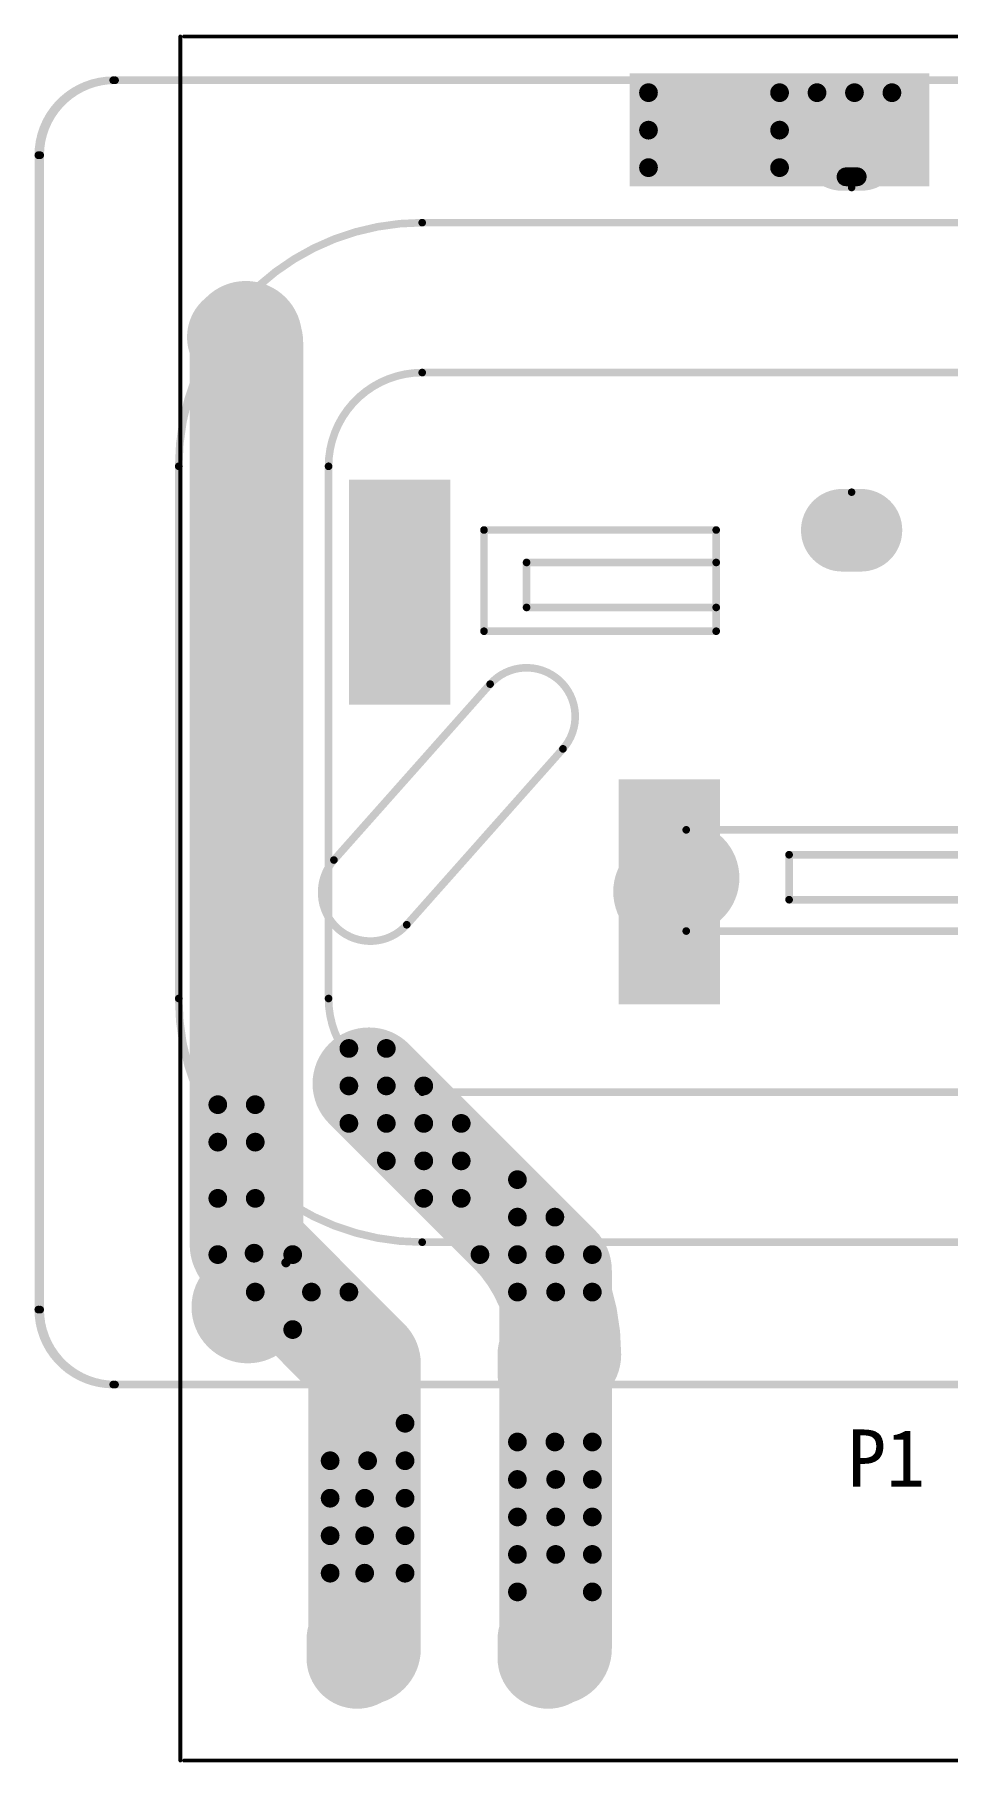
# Model space of a CAD drawing. Header units: inches. Extents: x 32166 to 66782, y 2386 to 7162.
# Drawn here: x 33206.8 to 33401.8, y 3631.3 to 4000.1 of the extents above; entities that cross this region are included whole.
import ezdxf

# ---------------------------------------------------------------- set-up
doc = ezdxf.new("R2010")
doc.units = ezdxf.units.IN
doc.header["$LTSCALE"] = 0.64311
doc.header["$MEASUREMENT"] = 0
doc.layers.get('0').update_dxf_attribs({"linetype": 'CONTINUOUS'})
for name, color, linetype in [('BOTTOMLAYER', 5, 'CONTINUOUS'), ('BOTTOMOVERLAY', 54, 'CONTINUOUS'), ('BOTTOMSOLDER', 6, 'CONTINUOUS'), ('KEEPOUTLAYER', 6, 'CONTINUOUS'), ('MIDLAYER1', 16, 'CONTINUOUS'), ('MIDLAYER2', 76, 'CONTINUOUS'), ('MULTILAYER', 9, 'CONTINUOUS'), ('TOPLAYER', 1, 'CONTINUOUS'), ('TOPOVERLAY', 2, 'CONTINUOUS'), ('TOPSOLDER', 216, 'CONTINUOUS')]:
    doc.layers.add(name, color=color, linetype=linetype)
doc.styles.get("Standard").update_dxf_attribs({"font": 'txt', "width": 0.8})

# ---------------------------------------------------------------- blocks, each defined once
blk = doc.blocks.new('C19_4')
at = {"layer": 'BOTTOMLAYER'}
for points in [[(-6.449, 10.605), (-1.049, 10.605), (-6.449, 13.105), (-1.049, 13.105)], [(1.343, -5.795), (7.143, -5.795), (1.343, -3.295), (7.143, -3.295)], [(-6.649, -12.995), (-0.849, -12.995), (-6.649, -10.495), (-0.849, -10.495)]]:
    blk.add_solid(points, dxfattribs=at)
at = {"layer": 'BOTTOMSOLDER'}
for points in [[(-6.551, 10.504), (-0.948, 10.504), (-6.551, 13.207), (-0.948, 13.207)], [(1.242, -5.896), (7.245, -5.896), (1.242, -3.193), (7.245, -3.193)], [(-6.751, -13.096), (-0.748, -13.096), (-6.751, -10.393), (-0.748, -10.393)]]:
    blk.add_solid(points, dxfattribs=at)
at = {"layer": 'KEEPOUTLAYER', "const_width": 0.203}
for points in [[(-1.295, -9.331, -1), (0.432, -7.387)], [(5.125, -11.558, -1), (3.398, -13.502)]]:
    blk.add_lwpolyline(points, format="xyb", dxfattribs=at)
for points in [[(5.125, -11.558), (0.432, -7.387)], [(3.398, -13.502), (-1.295, -9.331)]]:
    blk.add_lwpolyline(points, dxfattribs=at)
at = {"layer": 'KEEPOUTLAYER', "const_width": 0.102}
for points in [[(0.381, -7.387, 1), (0.483, -7.387, 1)], [(0.381, -7.387, 1), (0.483, -7.387, 1)], [(-1.346, -9.331, 1), (-1.244, -9.331, 1)], [(-1.346, -9.331, 1), (-1.244, -9.331, 1)], [(5.074, -11.558, 1), (5.176, -11.558, 1)], [(5.074, -11.558, 1), (5.176, -11.558, 1)], [(3.348, -13.502, 1), (3.449, -13.502, 1)], [(3.348, -13.502, 1), (3.449, -13.502, 1)]]:
    blk.add_lwpolyline(points, format="xyb", close=True, dxfattribs=at)
at = {"layer": 'MULTILAYER'}
for points in [[(-6.449, 10.605), (-1.049, 10.605), (-6.449, 13.105), (-1.049, 13.105)], [(1.343, -5.795), (7.143, -5.795), (1.343, -3.295), (7.143, -3.295)], [(-6.649, -12.995), (-0.849, -12.995), (-6.649, -10.495), (-0.849, -10.495)]]:
    blk.add_solid(points, dxfattribs=at)
at = {"layer": 'TOPLAYER'}
for points in [[(-6.449, 10.605), (-1.049, 10.605), (-6.449, 13.105), (-1.049, 13.105)], [(1.343, -5.795), (7.143, -5.795), (1.343, -3.295), (7.143, -3.295)], [(-6.649, -12.995), (-0.849, -12.995), (-6.649, -10.495), (-0.849, -10.495)]]:
    blk.add_solid(points, dxfattribs=at)
at = {"layer": 'TOPOVERLAY', "const_width": 0.203}
for points in [[(-17.407, 19.405, -0.414214), (-15.407, 21.405)], [(-17.407, 19.355, -0.414214), (-15.407, 21.355)], [(15.393, 21.405, -0.414214), (17.393, 19.405)], [(15.393, 21.355, -0.414214), (17.393, 19.355)], [(-13.607, 11.155, -0.414214), (-7.107, 17.655)], [(7.093, 17.655, -0.414214), (13.593, 11.155)], [(-9.607, 11.155, -0.414214), (-7.107, 13.655)], [(7.093, 13.655, -0.414214), (9.593, 11.155)], [(-1.295, -9.331, -1), (0.432, -7.387)], [(-7.107, -17.645, -0.414214), (-13.607, -11.145)], [(-7.107, -13.645, -0.414214), (-9.607, -11.145)], [(13.593, -11.145, -0.414214), (7.093, -17.645)], [(9.593, -11.145, -0.414214), (7.093, -13.645)], [(5.125, -11.558, -1), (3.398, -13.502)], [(-15.407, -21.345, -0.414214), (-17.407, -19.345)], [(-15.407, -21.395, -0.414214), (-17.407, -19.395)], [(17.393, -19.345, -0.414214), (15.393, -21.345)], [(17.393, -19.395, -0.414214), (15.393, -21.395)]]:
    blk.add_lwpolyline(points, format="xyb", dxfattribs=at)
for points in [[(15.393, 21.405), (-15.407, 21.405)], [(15.393, 21.355), (-15.407, 21.355)], [(-17.407, -19.395), (-17.407, 19.405)], [(17.393, -19.395), (17.393, 19.405)], [(7.093, 17.655), (-7.107, 17.655)], [(7.093, 13.655), (-7.107, 13.655)], [(-13.607, -11.145), (-13.607, 11.155)], [(-9.607, -11.145), (-9.607, 11.155)], [(9.593, -11.145), (9.593, 11.155)], [(13.593, -11.145), (13.593, 11.155)], [(-5.407, 3.305), (-5.407, 9.505)], [(-2.707, 9.505), (-5.407, 9.505)], [(-4.541, 5.647), (-4.541, 9.505)], [(-3.341, 5.647), (-3.341, 9.505)], [(-2.707, 3.305), (-2.707, 9.505)], [(-3.341, 5.647), (-4.541, 5.647)], [(-2.707, 3.305), (-5.407, 3.305)], [(2.593, -4.095), (2.593, 3.305)], [(5.293, 3.305), (2.593, 3.305)], [(3.257, -1.348), (3.257, 3.305)], [(4.457, -1.348), (4.457, 3.305)], [(5.293, -4.095), (5.293, 3.305)], [(4.457, -1.348), (3.257, -1.348)], [(-5.407, -9.495), (-5.407, -3.295)], [(-2.707, -3.295), (-5.407, -3.295)], [(-4.541, -8.358), (-4.541, -3.295)], [(-3.341, -8.358), (-3.341, -3.295)], [(-2.707, -9.495), (-2.707, -3.295)], [(5.293, -4.095), (2.593, -4.095)], [(5.125, -11.558), (0.432, -7.387)], [(-3.341, -8.358), (-4.541, -8.358)], [(-2.707, -9.495), (-5.407, -9.495)], [(3.398, -13.502), (-1.295, -9.331)], [(7.093, -13.645), (-7.107, -13.645)], [(7.093, -17.645), (-7.107, -17.645)], [(15.393, -21.345), (-15.407, -21.345)], [(15.393, -21.395), (-15.407, -21.395)]]:
    blk.add_lwpolyline(points, dxfattribs=at)
at = {"layer": 'TOPOVERLAY', "const_width": 0.102}
for points in [[(-15.458, 21.405, 1), (-15.356, 21.405, 1)], [(-15.458, 21.405, 1), (-15.356, 21.405, 1)], [(-15.458, 21.355, 1), (-15.356, 21.355, 1)], [(-15.458, 21.355, 1), (-15.356, 21.355, 1)], [(15.342, 21.405, 1), (15.444, 21.405, 1)], [(15.342, 21.405, 1), (15.444, 21.405, 1)], [(15.342, 21.355, 1), (15.444, 21.355, 1)], [(15.342, 21.355, 1), (15.444, 21.355, 1)], [(-17.458, 19.405, 1), (-17.356, 19.405, 1)], [(-17.458, 19.405, 1), (-17.356, 19.405, 1)], [(-17.458, 19.355, 1), (-17.356, 19.355, 1)], [(17.342, 19.405, 1), (17.444, 19.405, 1)], [(17.342, 19.405, 1), (17.444, 19.405, 1)], [(17.342, 19.355, 1), (17.444, 19.355, 1)], [(-7.158, 17.655, 1), (-7.056, 17.655, 1)], [(-7.158, 17.655, 1), (-7.056, 17.655, 1)], [(7.042, 17.655, 1), (7.144, 17.655, 1)], [(7.042, 17.655, 1), (7.144, 17.655, 1)], [(-7.158, 13.655, 1), (-7.056, 13.655, 1)], [(-7.158, 13.655, 1), (-7.056, 13.655, 1)], [(7.042, 13.655, 1), (7.144, 13.655, 1)], [(7.042, 13.655, 1), (7.144, 13.655, 1)], [(-13.658, 11.155, 1), (-13.556, 11.155, 1)], [(-13.658, 11.155, 1), (-13.556, 11.155, 1)], [(-9.658, 11.155, 1), (-9.556, 11.155, 1)], [(-9.658, 11.155, 1), (-9.556, 11.155, 1)], [(9.542, 11.155, 1), (9.644, 11.155, 1)], [(9.542, 11.155, 1), (9.644, 11.155, 1)], [(13.542, 11.155, 1), (13.644, 11.155, 1)], [(13.542, 11.155, 1), (13.644, 11.155, 1)], [(-5.458, 9.505, 1), (-5.356, 9.505, 1)], [(-5.458, 9.505, 1), (-5.356, 9.505, 1)], [(-4.592, 9.505, 1), (-4.49, 9.505, 1)], [(-3.392, 9.505, 1), (-3.29, 9.505, 1)], [(-2.758, 9.505, 1), (-2.656, 9.505, 1)], [(-2.758, 9.505, 1), (-2.656, 9.505, 1)], [(-4.592, 5.647, 1), (-4.49, 5.647, 1)], [(-4.592, 5.647, 1), (-4.49, 5.647, 1)], [(-3.392, 5.647, 1), (-3.29, 5.647, 1)], [(-3.392, 5.647, 1), (-3.29, 5.647, 1)], [(-5.458, 3.305, 1), (-5.356, 3.305, 1)], [(-5.458, 3.305, 1), (-5.356, 3.305, 1)], [(-2.758, 3.305, 1), (-2.656, 3.305, 1)], [(-2.758, 3.305, 1), (-2.656, 3.305, 1)], [(2.542, 3.305, 1), (2.644, 3.305, 1)], [(2.542, 3.305, 1), (2.644, 3.305, 1)], [(3.206, 3.305, 1), (3.308, 3.305, 1)], [(4.406, 3.305, 1), (4.508, 3.305, 1)], [(5.242, 3.305, 1), (5.344, 3.305, 1)], [(5.242, 3.305, 1), (5.344, 3.305, 1)], [(3.206, -1.348, 1), (3.308, -1.348, 1)], [(3.206, -1.348, 1), (3.308, -1.348, 1)], [(4.406, -1.348, 1), (4.508, -1.348, 1)], [(4.406, -1.348, 1), (4.508, -1.348, 1)], [(-5.458, -3.295, 1), (-5.356, -3.295, 1)], [(-5.458, -3.295, 1), (-5.356, -3.295, 1)], [(-4.592, -3.295, 1), (-4.49, -3.295, 1)], [(-3.392, -3.295, 1), (-3.29, -3.295, 1)], [(-2.758, -3.295, 1), (-2.656, -3.295, 1)], [(-2.758, -3.295, 1), (-2.656, -3.295, 1)], [(2.542, -4.095, 1), (2.644, -4.095, 1)], [(2.542, -4.095, 1), (2.644, -4.095, 1)], [(5.242, -4.095, 1), (5.344, -4.095, 1)], [(5.242, -4.095, 1), (5.344, -4.095, 1)], [(0.381, -7.387, 1), (0.483, -7.387, 1)], [(0.381, -7.387, 1), (0.483, -7.387, 1)], [(-4.592, -8.358, 1), (-4.49, -8.358, 1)], [(-4.592, -8.358, 1), (-4.49, -8.358, 1)], [(-3.392, -8.358, 1), (-3.29, -8.358, 1)], [(-3.392, -8.358, 1), (-3.29, -8.358, 1)], [(-5.458, -9.495, 1), (-5.356, -9.495, 1)], [(-5.458, -9.495, 1), (-5.356, -9.495, 1)], [(-2.758, -9.495, 1), (-2.656, -9.495, 1)], [(-2.758, -9.495, 1), (-2.656, -9.495, 1)], [(-1.346, -9.331, 1), (-1.244, -9.331, 1)], [(-1.346, -9.331, 1), (-1.244, -9.331, 1)], [(-13.658, -11.145, 1), (-13.556, -11.145, 1)], [(-13.658, -11.145, 1), (-13.556, -11.145, 1)], [(-9.658, -11.145, 1), (-9.556, -11.145, 1)], [(-9.658, -11.145, 1), (-9.556, -11.145, 1)], [(9.542, -11.145, 1), (9.644, -11.145, 1)], [(9.542, -11.145, 1), (9.644, -11.145, 1)], [(13.542, -11.145, 1), (13.644, -11.145, 1)], [(13.542, -11.145, 1), (13.644, -11.145, 1)], [(5.074, -11.558, 1), (5.176, -11.558, 1)], [(5.074, -11.558, 1), (5.176, -11.558, 1)], [(-7.158, -13.645, 1), (-7.056, -13.645, 1)], [(-7.158, -13.645, 1), (-7.056, -13.645, 1)], [(3.348, -13.502, 1), (3.449, -13.502, 1)], [(3.348, -13.502, 1), (3.449, -13.502, 1)], [(7.042, -13.645, 1), (7.144, -13.645, 1)], [(7.042, -13.645, 1), (7.144, -13.645, 1)], [(-7.158, -17.645, 1), (-7.056, -17.645, 1)], [(-7.158, -17.645, 1), (-7.056, -17.645, 1)], [(7.042, -17.645, 1), (7.144, -17.645, 1)], [(7.042, -17.645, 1), (7.144, -17.645, 1)], [(-17.458, -19.345, 1), (-17.356, -19.345, 1)], [(-17.458, -19.395, 1), (-17.356, -19.395, 1)], [(-17.458, -19.395, 1), (-17.356, -19.395, 1)], [(17.342, -19.345, 1), (17.444, -19.345, 1)], [(17.342, -19.395, 1), (17.444, -19.395, 1)], [(17.342, -19.395, 1), (17.444, -19.395, 1)], [(-15.458, -21.345, 1), (-15.356, -21.345, 1)], [(-15.458, -21.345, 1), (-15.356, -21.345, 1)], [(-15.458, -21.395, 1), (-15.356, -21.395, 1)], [(-15.458, -21.395, 1), (-15.356, -21.395, 1)], [(15.342, -21.345, 1), (15.444, -21.345, 1)], [(15.342, -21.345, 1), (15.444, -21.345, 1)], [(15.342, -21.395, 1), (15.444, -21.395, 1)], [(15.342, -21.395, 1), (15.444, -21.395, 1)]]:
    blk.add_lwpolyline(points, format="xyb", close=True, dxfattribs=at)
at = {"layer": 'TOPSOLDER'}
for points in [[(-6.551, 10.504), (-0.948, 10.504), (-6.551, 13.207), (-0.948, 13.207)], [(1.242, -5.896), (7.245, -5.896), (1.242, -3.193), (7.245, -3.193)], [(-6.751, -13.096), (-0.748, -13.096), (-6.751, -10.393), (-0.748, -10.393)]]:
    blk.add_solid(points, dxfattribs=at)

msp = doc.modelspace()

# ---------------------------------------------------------------- linework, layer by layer
at = {"layer": 'BOTTOMLAYER'}
for points, const_width in [([(33383.32, 3975.62), (33379.32, 3975.62)], 16), ([(33380.12, 3969.78), (33382.52, 3969.78)], 4), ([(33383.32, 3894.34), (33379.32, 3894.34)], 16), ([(33275.7, 3714.42), (33275.7, 3718.42)], 20), ([(33316.5, 3714.42), (33316.5, 3718.42)], 20), ([(33275.7, 3653.62), (33275.7, 3657.62)], 20), ([(33316.5, 3653.62), (33316.5, 3657.62)], 20)]:
    msp.add_lwpolyline(points, dxfattribs=dict(at, const_width=const_width))
for points, const_width in [([(33379.32, 3979.62, 1), (33379.32, 3971.62, 1)], 8), ([(33383.32, 3979.62, 1), (33383.32, 3971.62, 1)], 8), ([(33380.12, 3970.78, 1), (33380.12, 3968.78, 1)], 2), ([(33382.52, 3970.78, 1), (33382.52, 3968.78, 1)], 2), ([(33379.32, 3898.34, 1), (33379.32, 3890.34, 1)], 8), ([(33383.32, 3898.34, 1), (33383.32, 3890.34, 1)], 8), ([(33275.7, 3723.42, 1), (33275.7, 3713.42, 1)], 10), ([(33316.5, 3723.42, 1), (33316.5, 3713.42, 1)], 10), ([(33275.7, 3719.42, 1), (33275.7, 3709.42, 1)], 10), ([(33316.5, 3719.42, 1), (33316.5, 3709.42, 1)], 10), ([(33275.7, 3662.62, 1), (33275.7, 3652.62, 1)], 10), ([(33316.5, 3662.62, 1), (33316.5, 3652.62, 1)], 10), ([(33275.7, 3658.62, 1), (33275.7, 3648.62, 1)], 10), ([(33316.5, 3658.62, 1), (33316.5, 3648.62, 1)], 10)]:
    msp.add_lwpolyline(points, format="xyb", close=True, dxfattribs=dict(at, const_width=const_width))
at = {"layer": 'BOTTOMOVERLAY'}
for points, const_width in [([(33381.32, 3967.89, 1), (33381.32, 3967.09, 1)], 0.8), ([(33381.32, 3902.87, 1), (33381.32, 3902.07, 1)], 0.8), ([(33260.5, 3738.52, 1), (33260.5, 3737.52, 1)], 1), ([(33260.5, 3738.52, 1), (33260.5, 3737.52, 1)], 1)]:
    msp.add_lwpolyline(points, format="xyb", close=True, dxfattribs=dict(at, const_width=const_width))
at = {"layer": 'BOTTOMSOLDER'}
for points, const_width in [([(33380.12, 3969.78), (33382.52, 3969.78)], 5.63), ([(33275.7, 3714.42), (33275.7, 3718.42)], 21.63), ([(33316.5, 3714.42), (33316.5, 3718.42)], 21.63), ([(33275.7, 3653.62), (33275.7, 3657.62)], 21.63), ([(33316.5, 3653.62), (33316.5, 3657.62)], 21.63)]:
    msp.add_lwpolyline(points, dxfattribs=dict(at, const_width=const_width))
for points, const_width in [([(33380.12, 3971.19, 1), (33380.12, 3968.37, 1)], 2.81), ([(33382.52, 3971.19, 1), (33382.52, 3968.37, 1)], 2.81), ([(33275.7, 3723.82, 1), (33275.7, 3713.01, 1)], 10.81), ([(33316.5, 3723.82, 1), (33316.5, 3713.01, 1)], 10.81), ([(33275.7, 3719.82, 1), (33275.7, 3709.01, 1)], 10.81), ([(33316.5, 3719.82, 1), (33316.5, 3709.01, 1)], 10.81), ([(33275.7, 3663.02, 1), (33275.7, 3652.21, 1)], 10.81), ([(33316.5, 3663.02, 1), (33316.5, 3652.21, 1)], 10.81), ([(33275.7, 3659.02, 1), (33275.7, 3648.21, 1)], 10.81), ([(33316.5, 3659.02, 1), (33316.5, 3648.21, 1)], 10.81)]:
    msp.add_lwpolyline(points, format="xyb", close=True, dxfattribs=dict(at, const_width=const_width))
at = {"layer": 'KEEPOUTLAYER', "const_width": 0.8}
for points in [[(33237.93, 3631.74), (33237.93, 3999.74)], [(33238.73, 3999.74), (33520.33, 3999.74)], [(33238.73, 3631.74), (33520.33, 3631.74)]]:
    msp.add_lwpolyline(points, dxfattribs=at)
at = {"layer": 'KEEPOUTLAYER', "const_width": 0.4}
for points in [[(33237.73, 3999.74, 1), (33238.13, 3999.74, 1)], [(33238.53, 3999.74, 1), (33238.93, 3999.74, 1)], [(33237.73, 3631.74, 1), (33238.13, 3631.74, 1)], [(33238.53, 3631.74, 1), (33238.93, 3631.74, 1)]]:
    msp.add_lwpolyline(points, format="xyb", close=True, dxfattribs=at)
at = {"layer": 'MIDLAYER1'}
for points, const_width in [([(33383.32, 3975.62), (33379.32, 3975.62)], 16), ([(33380.12, 3969.78), (33382.52, 3969.78)], 4), ([(33383.32, 3894.34), (33379.32, 3894.34)], 16)]:
    msp.add_lwpolyline(points, dxfattribs=dict(at, const_width=const_width))
for points, const_width in [([(33379.32, 3979.62, 1), (33379.32, 3971.62, 1)], 8), ([(33383.32, 3979.62, 1), (33383.32, 3971.62, 1)], 8), ([(33380.12, 3970.78, 1), (33380.12, 3968.78, 1)], 2), ([(33382.52, 3970.78, 1), (33382.52, 3968.78, 1)], 2), ([(33379.32, 3898.34, 1), (33379.32, 3890.34, 1)], 8), ([(33383.32, 3898.34, 1), (33383.32, 3890.34, 1)], 8)]:
    msp.add_lwpolyline(points, format="xyb", close=True, dxfattribs=dict(at, const_width=const_width))
at = {"layer": 'MIDLAYER2'}
for points, const_width in [([(33383.32, 3975.62), (33379.32, 3975.62)], 16), ([(33380.12, 3969.78), (33382.52, 3969.78)], 4), ([(33383.32, 3894.34), (33379.32, 3894.34)], 16)]:
    msp.add_lwpolyline(points, dxfattribs=dict(at, const_width=const_width))
for points, const_width in [([(33379.32, 3979.62, 1), (33379.32, 3971.62, 1)], 8), ([(33383.32, 3979.62, 1), (33383.32, 3971.62, 1)], 8), ([(33380.12, 3970.78, 1), (33380.12, 3968.78, 1)], 2), ([(33382.52, 3970.78, 1), (33382.52, 3968.78, 1)], 2), ([(33379.32, 3898.34, 1), (33379.32, 3890.34, 1)], 8), ([(33383.32, 3898.34, 1), (33383.32, 3890.34, 1)], 8)]:
    msp.add_lwpolyline(points, format="xyb", close=True, dxfattribs=dict(at, const_width=const_width))
at = {"layer": 'MULTILAYER'}
for points, const_width in [([(33346.16, 3979.8, 1), (33357.36, 3979.8, 1)], 11.2), ([(33336.93, 3987.74, 1), (33338.93, 3987.74, 1)], 2), ([(33364.93, 3987.74, 1), (33366.93, 3987.74, 1)], 2), ([(33372.93, 3987.74, 1), (33374.93, 3987.74, 1)], 2), ([(33380.93, 3987.74, 1), (33382.93, 3987.74, 1)], 2), ([(33388.93, 3987.74, 1), (33390.93, 3987.74, 1)], 2), ([(33379.32, 3979.62, 1), (33379.32, 3971.62, 1)], 8), ([(33383.32, 3979.62, 1), (33383.32, 3971.62, 1)], 8), ([(33336.93, 3979.74, 1), (33338.93, 3979.74, 1)], 2), ([(33364.93, 3979.74, 1), (33366.93, 3979.74, 1)], 2), ([(33336.93, 3971.74, 1), (33338.93, 3971.74, 1)], 2), ([(33364.93, 3971.74, 1), (33366.93, 3971.74, 1)], 2), ([(33380.12, 3970.78, 1), (33380.12, 3968.78, 1)], 2), ([(33382.52, 3970.78, 1), (33382.52, 3968.78, 1)], 2), ([(33245.17, 3935.55, 1), (33255.17, 3935.55, 1)], 10), ([(33379.32, 3898.34, 1), (33379.32, 3890.34, 1)], 8), ([(33383.32, 3898.34, 1), (33383.32, 3890.34, 1)], 8), ([(33272.93, 3783.74, 1), (33274.93, 3783.74, 1)], 2), ([(33280.93, 3783.74, 1), (33282.93, 3783.74, 1)], 2), ([(33272.93, 3775.74, 1), (33274.93, 3775.74, 1)], 2), ([(33280.93, 3775.74, 1), (33282.93, 3775.74, 1)], 2), ([(33288.93, 3775.74, 1), (33290.93, 3775.74, 1)], 2), ([(33244.93, 3771.74, 1), (33246.93, 3771.74, 1)], 2), ([(33252.93, 3771.74, 1), (33254.93, 3771.74, 1)], 2), ([(33272.93, 3767.74, 1), (33274.93, 3767.74, 1)], 2), ([(33280.93, 3767.74, 1), (33282.93, 3767.74, 1)], 2), ([(33288.93, 3767.74, 1), (33290.93, 3767.74, 1)], 2), ([(33296.93, 3767.74, 1), (33298.93, 3767.74, 1)], 2), ([(33244.93, 3763.74, 1), (33246.93, 3763.74, 1)], 2), ([(33252.93, 3763.74, 1), (33254.93, 3763.74, 1)], 2), ([(33280.93, 3759.74, 1), (33282.93, 3759.74, 1)], 2), ([(33288.93, 3759.74, 1), (33290.93, 3759.74, 1)], 2), ([(33296.93, 3759.74, 1), (33298.93, 3759.74, 1)], 2), ([(33308.93, 3755.74, 1), (33310.93, 3755.74, 1)], 2), ([(33244.93, 3751.74, 1), (33246.93, 3751.74, 1)], 2), ([(33252.93, 3751.74, 1), (33254.93, 3751.74, 1)], 2), ([(33288.93, 3751.74, 1), (33290.93, 3751.74, 1)], 2), ([(33296.93, 3751.74, 1), (33298.93, 3751.74, 1)], 2), ([(33308.93, 3747.74, 1), (33310.93, 3747.74, 1)], 2), ([(33316.93, 3747.74, 1), (33318.93, 3747.74, 1)], 2), ([(33246.73, 3728.54, 1), (33257.93, 3728.54, 1)], 11.2), ([(33244.93, 3739.74, 1), (33246.93, 3739.74, 1)], 2), ([(33252.68, 3740.04, 1), (33254.68, 3740.04, 1)], 2), ([(33260.93, 3739.74, 1), (33262.93, 3739.74, 1)], 2), ([(33300.93, 3739.74, 1), (33302.93, 3739.74, 1)], 2), ([(33308.93, 3739.74, 1), (33310.93, 3739.74, 1)], 2), ([(33316.93, 3739.74, 1), (33318.93, 3739.74, 1)], 2), ([(33324.93, 3739.74, 1), (33326.93, 3739.74, 1)], 2), ([(33252.93, 3731.74, 1), (33254.93, 3731.74, 1)], 2), ([(33264.93, 3731.74, 1), (33266.93, 3731.74, 1)], 2), ([(33272.93, 3731.74, 1), (33274.93, 3731.74, 1)], 2), ([(33308.93, 3731.74, 1), (33310.93, 3731.74, 1)], 2), ([(33317.1, 3731.74, 1), (33319.1, 3731.74, 1)], 2), ([(33324.93, 3731.74, 1), (33326.93, 3731.74, 1)], 2), ([(33260.93, 3723.74, 1), (33262.93, 3723.74, 1)], 2), ([(33275.7, 3723.42, 1), (33275.7, 3713.42, 1)], 10), ([(33316.5, 3723.42, 1), (33316.5, 3713.42, 1)], 10), ([(33275.7, 3719.42, 1), (33275.7, 3709.42, 1)], 10), ([(33316.5, 3719.42, 1), (33316.5, 3709.42, 1)], 10), ([(33284.93, 3703.74, 1), (33286.93, 3703.74, 1)], 2), ([(33308.93, 3699.74, 1), (33310.93, 3699.74, 1)], 2), ([(33316.93, 3699.74, 1), (33318.93, 3699.74, 1)], 2), ([(33324.93, 3699.74, 1), (33326.93, 3699.74, 1)], 2), ([(33268.93, 3695.74, 1), (33270.93, 3695.74, 1)], 2), ([(33276.93, 3695.74, 1), (33278.93, 3695.74, 1)], 2), ([(33284.93, 3695.74, 1), (33286.93, 3695.74, 1)], 2), ([(33308.93, 3691.74, 1), (33310.93, 3691.74, 1)], 2), ([(33317.1, 3691.74, 1), (33319.1, 3691.74, 1)], 2), ([(33324.93, 3691.74, 1), (33326.93, 3691.74, 1)], 2), ([(33268.93, 3687.74, 1), (33270.93, 3687.74, 1)], 2), ([(33276.3, 3687.74, 1), (33278.3, 3687.74, 1)], 2), ([(33284.93, 3687.74, 1), (33286.93, 3687.74, 1)], 2), ([(33308.93, 3683.74, 1), (33310.93, 3683.74, 1)], 2), ([(33317.1, 3683.74, 1), (33319.1, 3683.74, 1)], 2), ([(33324.93, 3683.74, 1), (33326.93, 3683.74, 1)], 2), ([(33268.93, 3679.74, 1), (33270.93, 3679.74, 1)], 2), ([(33276.3, 3679.74, 1), (33278.3, 3679.74, 1)], 2), ([(33284.93, 3679.74, 1), (33286.93, 3679.74, 1)], 2), ([(33308.93, 3675.74, 1), (33310.93, 3675.74, 1)], 2), ([(33317.1, 3675.74, 1), (33319.1, 3675.74, 1)], 2), ([(33324.93, 3675.74, 1), (33326.93, 3675.74, 1)], 2), ([(33268.93, 3671.74, 1), (33270.93, 3671.74, 1)], 2), ([(33276.3, 3671.74, 1), (33278.3, 3671.74, 1)], 2), ([(33284.93, 3671.74, 1), (33286.93, 3671.74, 1)], 2), ([(33308.93, 3667.74, 1), (33310.93, 3667.74, 1)], 2), ([(33324.93, 3667.74, 1), (33326.93, 3667.74, 1)], 2), ([(33275.7, 3662.62, 1), (33275.7, 3652.62, 1)], 10), ([(33316.5, 3662.62, 1), (33316.5, 3652.62, 1)], 10), ([(33275.7, 3658.62, 1), (33275.7, 3648.62, 1)], 10), ([(33316.5, 3658.62, 1), (33316.5, 3648.62, 1)], 10)]:
    msp.add_lwpolyline(points, format="xyb", close=True, dxfattribs=dict(at, const_width=const_width))
for points, const_width in [([(33383.32, 3975.62), (33379.32, 3975.62)], 16), ([(33380.12, 3969.78), (33382.52, 3969.78)], 4), ([(33383.32, 3894.34), (33379.32, 3894.34)], 16), ([(33275.7, 3714.42), (33275.7, 3718.42)], 20), ([(33316.5, 3714.42), (33316.5, 3718.42)], 20), ([(33275.7, 3653.62), (33275.7, 3657.62)], 20), ([(33316.5, 3653.62), (33316.5, 3657.62)], 20)]:
    msp.add_lwpolyline(points, dxfattribs=dict(at, const_width=const_width))
at = {"layer": 'TOPLAYER'}
for points, const_width in [([(33346.16, 3979.8, 1), (33357.36, 3979.8, 1)], 11.2), ([(33336.93, 3987.74, 1), (33338.93, 3987.74, 1)], 2), ([(33364.93, 3987.74, 1), (33366.93, 3987.74, 1)], 2), ([(33372.93, 3987.74, 1), (33374.93, 3987.74, 1)], 2), ([(33380.93, 3987.74, 1), (33382.93, 3987.74, 1)], 2), ([(33388.93, 3987.74, 1), (33390.93, 3987.74, 1)], 2), ([(33379.32, 3979.62, 1), (33379.32, 3971.62, 1)], 8), ([(33383.32, 3979.62, 1), (33383.32, 3971.62, 1)], 8), ([(33336.93, 3979.74, 1), (33338.93, 3979.74, 1)], 2), ([(33364.93, 3979.74, 1), (33366.93, 3979.74, 1)], 2), ([(33336.93, 3971.74, 1), (33338.93, 3971.74, 1)], 2), ([(33364.93, 3971.74, 1), (33366.93, 3971.74, 1)], 2), ([(33380.12, 3970.78, 1), (33380.12, 3968.78, 1)], 2), ([(33382.52, 3970.78, 1), (33382.52, 3968.78, 1)], 2), ([(33245.93, 3935.55, 1), (33257.93, 3935.55, 1)], 12), ([(33245.17, 3935.55, 1), (33255.17, 3935.55, 1)], 10), ([(33379.32, 3898.34, 1), (33379.32, 3890.34, 1)], 8), ([(33383.32, 3898.34, 1), (33383.32, 3890.34, 1)], 8), ([(33245.93, 3775.75, 1), (33257.93, 3775.75, 1)], 12), ([(33245.93, 3775.75, 1), (33257.93, 3775.75, 1)], 12), ([(33245.93, 3775.75, 1), (33257.93, 3775.75, 1)], 12), ([(33272.25, 3776.22, 1), (33284.25, 3776.22, 1)], 12), ([(33272.93, 3783.74, 1), (33274.93, 3783.74, 1)], 2), ([(33280.93, 3783.74, 1), (33282.93, 3783.74, 1)], 2), ([(33272.93, 3775.74, 1), (33274.93, 3775.74, 1)], 2), ([(33280.93, 3775.74, 1), (33282.93, 3775.74, 1)], 2), ([(33288.93, 3775.74, 1), (33290.93, 3775.74, 1)], 2), ([(33245.93, 3763.74, 1), (33257.93, 3763.74, 1)], 12), ([(33244.93, 3771.74, 1), (33246.93, 3771.74, 1)], 2), ([(33252.93, 3771.74, 1), (33254.93, 3771.74, 1)], 2), ([(33272.93, 3767.74, 1), (33274.93, 3767.74, 1)], 2), ([(33280.93, 3767.74, 1), (33282.93, 3767.74, 1)], 2), ([(33288.93, 3767.74, 1), (33290.93, 3767.74, 1)], 2), ([(33296.93, 3767.74, 1), (33298.93, 3767.74, 1)], 2), ([(33244.93, 3763.74, 1), (33246.93, 3763.74, 1)], 2), ([(33252.93, 3763.74, 1), (33254.93, 3763.74, 1)], 2), ([(33280.93, 3759.74, 1), (33282.93, 3759.74, 1)], 2), ([(33288.93, 3759.74, 1), (33290.93, 3759.74, 1)], 2), ([(33296.93, 3759.74, 1), (33298.93, 3759.74, 1)], 2), ([(33302.82, 3745.65, 1), (33314.82, 3745.65, 1)], 12), ([(33308.93, 3755.74, 1), (33310.93, 3755.74, 1)], 2), ([(33245.93, 3741.79, 1), (33257.93, 3741.79, 1)], 12), ([(33245.93, 3741.79, 1), (33257.93, 3741.79, 1)], 12), ([(33244.93, 3751.74, 1), (33246.93, 3751.74, 1)], 2), ([(33252.93, 3751.74, 1), (33254.93, 3751.74, 1)], 2), ([(33288.93, 3751.74, 1), (33290.93, 3751.74, 1)], 2), ([(33296.93, 3751.74, 1), (33298.93, 3751.74, 1)], 2), ([(33312.1, 3736.37, 1), (33324.1, 3736.37, 1)], 12), ([(33312.1, 3736.37, 1), (33324.1, 3736.37, 1)], 12), ([(33308.93, 3747.74, 1), (33310.93, 3747.74, 1)], 2), ([(33316.93, 3747.74, 1), (33318.93, 3747.74, 1)], 2), ([(33246.73, 3728.54, 1), (33257.93, 3728.54, 1)], 11.2), ([(33244.93, 3739.74, 1), (33246.93, 3739.74, 1)], 2), ([(33252.68, 3740.04, 1), (33254.68, 3740.04, 1)], 2), ([(33260.93, 3739.74, 1), (33262.93, 3739.74, 1)], 2), ([(33300.93, 3739.74, 1), (33302.93, 3739.74, 1)], 2), ([(33308.93, 3739.74, 1), (33310.93, 3739.74, 1)], 2), ([(33316.93, 3739.74, 1), (33318.93, 3739.74, 1)], 2), ([(33324.93, 3739.74, 1), (33326.93, 3739.74, 1)], 2), ([(33252.93, 3731.74, 1), (33254.93, 3731.74, 1)], 2), ([(33264.93, 3731.74, 1), (33266.93, 3731.74, 1)], 2), ([(33272.93, 3731.74, 1), (33274.93, 3731.74, 1)], 2), ([(33308.93, 3731.74, 1), (33310.93, 3731.74, 1)], 2), ([(33317.1, 3731.74, 1), (33319.1, 3731.74, 1)], 2), ([(33324.93, 3731.74, 1), (33326.93, 3731.74, 1)], 2), ([(33314.1, 3718.42, 1), (33326.1, 3718.42, 1)], 12), ([(33260.93, 3723.74, 1), (33262.93, 3723.74, 1)], 2), ([(33271.3, 3716.42, 1), (33283.3, 3716.42, 1)], 12), ([(33271.3, 3716.42, 1), (33283.3, 3716.42, 1)], 12), ([(33275.7, 3723.42, 1), (33275.7, 3713.42, 1)], 10), ([(33316.5, 3723.42, 1), (33316.5, 3713.42, 1)], 10), ([(33275.7, 3719.42, 1), (33275.7, 3709.42, 1)], 10), ([(33316.5, 3719.42, 1), (33316.5, 3709.42, 1)], 10), ([(33284.93, 3703.74, 1), (33286.93, 3703.74, 1)], 2), ([(33308.93, 3699.74, 1), (33310.93, 3699.74, 1)], 2), ([(33316.93, 3699.74, 1), (33318.93, 3699.74, 1)], 2), ([(33324.93, 3699.74, 1), (33326.93, 3699.74, 1)], 2), ([(33268.93, 3695.74, 1), (33270.93, 3695.74, 1)], 2), ([(33276.93, 3695.74, 1), (33278.93, 3695.74, 1)], 2), ([(33284.93, 3695.74, 1), (33286.93, 3695.74, 1)], 2), ([(33308.93, 3691.74, 1), (33310.93, 3691.74, 1)], 2), ([(33317.1, 3691.74, 1), (33319.1, 3691.74, 1)], 2), ([(33324.93, 3691.74, 1), (33326.93, 3691.74, 1)], 2), ([(33268.93, 3687.74, 1), (33270.93, 3687.74, 1)], 2), ([(33276.3, 3687.74, 1), (33278.3, 3687.74, 1)], 2), ([(33284.93, 3687.74, 1), (33286.93, 3687.74, 1)], 2), ([(33308.93, 3683.74, 1), (33310.93, 3683.74, 1)], 2), ([(33317.1, 3683.74, 1), (33319.1, 3683.74, 1)], 2), ([(33324.93, 3683.74, 1), (33326.93, 3683.74, 1)], 2), ([(33268.93, 3679.74, 1), (33270.93, 3679.74, 1)], 2), ([(33276.3, 3679.74, 1), (33278.3, 3679.74, 1)], 2), ([(33284.93, 3679.74, 1), (33286.93, 3679.74, 1)], 2), ([(33308.93, 3675.74, 1), (33310.93, 3675.74, 1)], 2), ([(33317.1, 3675.74, 1), (33319.1, 3675.74, 1)], 2), ([(33324.93, 3675.74, 1), (33326.93, 3675.74, 1)], 2), ([(33268.93, 3671.74, 1), (33270.93, 3671.74, 1)], 2), ([(33276.3, 3671.74, 1), (33278.3, 3671.74, 1)], 2), ([(33284.93, 3671.74, 1), (33286.93, 3671.74, 1)], 2), ([(33308.93, 3667.74, 1), (33310.93, 3667.74, 1)], 2), ([(33324.93, 3667.74, 1), (33326.93, 3667.74, 1)], 2), ([(33271.3, 3655.62, 1), (33283.3, 3655.62, 1)], 12), ([(33275.7, 3662.62, 1), (33275.7, 3652.62, 1)], 10), ([(33312.1, 3655.62, 1), (33324.1, 3655.62, 1)], 12), ([(33316.5, 3662.62, 1), (33316.5, 3652.62, 1)], 10), ([(33275.7, 3658.62, 1), (33275.7, 3648.62, 1)], 10), ([(33316.5, 3658.62, 1), (33316.5, 3648.62, 1)], 10)]:
    msp.add_lwpolyline(points, format="xyb", close=True, dxfattribs=dict(at, const_width=const_width))
for points, const_width in [([(33383.32, 3975.62), (33379.32, 3975.62)], 16), ([(33380.12, 3969.78), (33382.52, 3969.78)], 4), ([(33251.93, 3775.75), (33251.93, 3935.55)], 24), ([(33383.32, 3894.34), (33379.32, 3894.34)], 16), ([(33251.93, 3763.74), (33251.93, 3775.75)], 24), ([(33251.93, 3741.79), (33251.93, 3775.75)], 24), ([(33278.25, 3776.22), (33318.1, 3736.37)], 24), ([(33251.93, 3741.79), (33277.3, 3716.42)], 24), ([(33318.1, 3655.62), (33318.1, 3736.37)], 24), ([(33277.3, 3655.62), (33277.3, 3716.42)], 24), ([(33275.7, 3714.42), (33275.7, 3718.42)], 20), ([(33316.5, 3714.42), (33316.5, 3718.42)], 20), ([(33275.7, 3653.62), (33275.7, 3657.62)], 20), ([(33316.5, 3653.62), (33316.5, 3657.62)], 20)]:
    msp.add_lwpolyline(points, dxfattribs=dict(at, const_width=const_width))
at = {"layer": 'TOPLAYER', "const_width": 24}
msp.add_lwpolyline([(33308.82, 3745.65, -0.198912), (33320.1, 3718.42)], format="xyb", dxfattribs=at)
at = {"layer": 'TOPLAYER'}
msp.add_solid([(33333.93, 3967.74), (33397.93, 3967.74), (33333.93, 3991.74), (33397.93, 3991.74)], dxfattribs=at)
at = {"layer": 'TOPSOLDER'}
for points, const_width in [([(33336.52, 3987.74, 1), (33339.33, 3987.74, 1)], 2.81), ([(33345.76, 3979.8, 1), (33357.77, 3979.8, 1)], 12.01), ([(33364.52, 3987.74, 1), (33367.33, 3987.74, 1)], 2.81), ([(33372.52, 3987.74, 1), (33375.33, 3987.74, 1)], 2.81), ([(33380.52, 3987.74, 1), (33383.33, 3987.74, 1)], 2.81), ([(33388.52, 3987.74, 1), (33391.33, 3987.74, 1)], 2.81), ([(33379.32, 3980.03, 1), (33379.32, 3971.21, 1)], 8.81), ([(33383.32, 3980.03, 1), (33383.32, 3971.21, 1)], 8.81), ([(33336.52, 3979.74, 1), (33339.33, 3979.74, 1)], 2.81), ([(33364.52, 3979.74, 1), (33367.33, 3979.74, 1)], 2.81), ([(33336.52, 3971.74, 1), (33339.33, 3971.74, 1)], 2.81), ([(33364.52, 3971.74, 1), (33367.33, 3971.74, 1)], 2.81), ([(33380.12, 3971.19, 1), (33380.12, 3968.37, 1)], 2.81), ([(33382.52, 3971.19, 1), (33382.52, 3968.37, 1)], 2.81), ([(33244.76, 3935.55, 1), (33255.57, 3935.55, 1)], 10.81), ([(33246.17, 3934.46, 1), (33258.17, 3934.46, 1)], 12), ([(33379.32, 3898.75, 1), (33379.32, 3889.93, 1)], 8.81), ([(33383.32, 3898.75, 1), (33383.32, 3889.93, 1)], 8.81), ([(33339.35, 3820.14, 1), (33351.35, 3820.14, 1)], 12), ([(33336.4, 3817.19, 1), (33348.4, 3817.19, 1)], 12), ([(33336.4, 3817.19, 1), (33348.4, 3817.19, 1)], 12), ([(33338.92, 3819.72, 1), (33350.92, 3819.72, 1)], 12), ([(33272.17, 3776.22, 1), (33284.17, 3776.22, 1)], 12), ([(33272.52, 3783.74, 1), (33275.33, 3783.74, 1)], 2.81), ([(33280.52, 3783.74, 1), (33283.33, 3783.74, 1)], 2.81), ([(33272.52, 3775.74, 1), (33275.33, 3775.74, 1)], 2.81), ([(33280.52, 3775.74, 1), (33283.33, 3775.74, 1)], 2.81), ([(33288.52, 3775.74, 1), (33291.33, 3775.74, 1)], 2.81), ([(33244.52, 3771.74, 1), (33247.33, 3771.74, 1)], 2.81), ([(33252.52, 3771.74, 1), (33255.33, 3771.74, 1)], 2.81), ([(33272.52, 3767.74, 1), (33275.33, 3767.74, 1)], 2.81), ([(33280.52, 3767.74, 1), (33283.33, 3767.74, 1)], 2.81), ([(33288.52, 3767.74, 1), (33291.33, 3767.74, 1)], 2.81), ([(33296.52, 3767.74, 1), (33299.33, 3767.74, 1)], 2.81), ([(33244.52, 3763.74, 1), (33247.33, 3763.74, 1)], 2.81), ([(33252.52, 3763.74, 1), (33255.33, 3763.74, 1)], 2.81), ([(33280.52, 3759.74, 1), (33283.33, 3759.74, 1)], 2.81), ([(33288.52, 3759.74, 1), (33291.33, 3759.74, 1)], 2.81), ([(33296.52, 3759.74, 1), (33299.33, 3759.74, 1)], 2.81), ([(33308.52, 3755.74, 1), (33311.33, 3755.74, 1)], 2.81), ([(33244.52, 3751.74, 1), (33247.33, 3751.74, 1)], 2.81), ([(33252.52, 3751.74, 1), (33255.33, 3751.74, 1)], 2.81), ([(33288.52, 3751.74, 1), (33291.33, 3751.74, 1)], 2.81), ([(33296.52, 3751.74, 1), (33299.33, 3751.74, 1)], 2.81), ([(33246.17, 3741.26, 1), (33258.17, 3741.26, 1)], 12), ([(33246.17, 3741.26, 1), (33258.17, 3741.26, 1)], 12), ([(33312.1, 3736.29, 1), (33324.1, 3736.29, 1)], 12), ([(33312.1, 3736.29, 1), (33324.1, 3736.29, 1)], 12), ([(33308.52, 3747.74, 1), (33311.33, 3747.74, 1)], 2.81), ([(33316.52, 3747.74, 1), (33319.33, 3747.74, 1)], 2.81), ([(33246.32, 3728.54, 1), (33258.33, 3728.54, 1)], 12.01), ([(33244.52, 3739.74, 1), (33247.33, 3739.74, 1)], 2.81), ([(33252.27, 3740.04, 1), (33255.08, 3740.04, 1)], 2.81), ([(33260.52, 3739.74, 1), (33263.33, 3739.74, 1)], 2.81), ([(33300.52, 3739.74, 1), (33303.33, 3739.74, 1)], 2.81), ([(33308.52, 3739.74, 1), (33311.33, 3739.74, 1)], 2.81), ([(33316.52, 3739.74, 1), (33319.33, 3739.74, 1)], 2.81), ([(33324.52, 3739.74, 1), (33327.33, 3739.74, 1)], 2.81), ([(33252.52, 3731.74, 1), (33255.33, 3731.74, 1)], 2.81), ([(33264.52, 3731.74, 1), (33267.33, 3731.74, 1)], 2.81), ([(33272.52, 3731.74, 1), (33275.33, 3731.74, 1)], 2.81), ([(33308.52, 3731.74, 1), (33311.33, 3731.74, 1)], 2.81), ([(33316.7, 3731.74, 1), (33319.51, 3731.74, 1)], 2.81), ([(33324.52, 3731.74, 1), (33327.33, 3731.74, 1)], 2.81), ([(33275.7, 3723.82, 1), (33275.7, 3713.01, 1)], 10.81), ([(33316.5, 3723.82, 1), (33316.5, 3713.01, 1)], 10.81), ([(33260.52, 3723.74, 1), (33263.33, 3723.74, 1)], 2.81), ([(33275.7, 3719.82, 1), (33275.7, 3709.01, 1)], 10.81), ([(33271.3, 3716.13, 1), (33283.3, 3716.13, 1)], 12), ([(33271.3, 3716.13, 1), (33283.3, 3716.13, 1)], 12), ([(33316.5, 3719.82, 1), (33316.5, 3709.01, 1)], 10.81), ([(33284.52, 3703.74, 1), (33287.33, 3703.74, 1)], 2.81), ([(33308.52, 3699.74, 1), (33311.33, 3699.74, 1)], 2.81), ([(33316.52, 3699.74, 1), (33319.33, 3699.74, 1)], 2.81), ([(33324.52, 3699.74, 1), (33327.33, 3699.74, 1)], 2.81), ([(33268.52, 3695.74, 1), (33271.33, 3695.74, 1)], 2.81), ([(33276.52, 3695.74, 1), (33279.33, 3695.74, 1)], 2.81), ([(33284.52, 3695.74, 1), (33287.33, 3695.74, 1)], 2.81), ([(33308.52, 3691.74, 1), (33311.33, 3691.74, 1)], 2.81), ([(33316.7, 3691.74, 1), (33319.51, 3691.74, 1)], 2.81), ([(33324.52, 3691.74, 1), (33327.33, 3691.74, 1)], 2.81), ([(33268.52, 3687.74, 1), (33271.33, 3687.74, 1)], 2.81), ([(33275.9, 3687.74, 1), (33278.71, 3687.74, 1)], 2.81), ([(33284.52, 3687.74, 1), (33287.33, 3687.74, 1)], 2.81), ([(33308.52, 3683.74, 1), (33311.33, 3683.74, 1)], 2.81), ([(33316.7, 3683.74, 1), (33319.51, 3683.74, 1)], 2.81), ([(33324.52, 3683.74, 1), (33327.33, 3683.74, 1)], 2.81), ([(33268.52, 3679.74, 1), (33271.33, 3679.74, 1)], 2.81), ([(33275.9, 3679.74, 1), (33278.71, 3679.74, 1)], 2.81), ([(33284.52, 3679.74, 1), (33287.33, 3679.74, 1)], 2.81), ([(33308.52, 3675.74, 1), (33311.33, 3675.74, 1)], 2.81), ([(33316.7, 3675.74, 1), (33319.51, 3675.74, 1)], 2.81), ([(33324.52, 3675.74, 1), (33327.33, 3675.74, 1)], 2.81), ([(33268.52, 3671.74, 1), (33271.33, 3671.74, 1)], 2.81), ([(33275.9, 3671.74, 1), (33278.71, 3671.74, 1)], 2.81), ([(33284.52, 3671.74, 1), (33287.33, 3671.74, 1)], 2.81), ([(33308.52, 3667.74, 1), (33311.33, 3667.74, 1)], 2.81), ([(33324.52, 3667.74, 1), (33327.33, 3667.74, 1)], 2.81), ([(33275.7, 3663.02, 1), (33275.7, 3652.21, 1)], 10.81), ([(33271.3, 3655.62, 1), (33283.3, 3655.62, 1)], 12), ([(33316.5, 3663.02, 1), (33316.5, 3652.21, 1)], 10.81), ([(33312.1, 3655.62, 1), (33324.1, 3655.62, 1)], 12), ([(33275.7, 3659.02, 1), (33275.7, 3648.21, 1)], 10.81), ([(33316.5, 3659.02, 1), (33316.5, 3648.21, 1)], 10.81)]:
    msp.add_lwpolyline(points, format="xyb", close=True, dxfattribs=dict(at, const_width=const_width))
for points, const_width in [([(33383.32, 3975.62), (33379.32, 3975.62)], 17.63), ([(33380.12, 3969.78), (33382.52, 3969.78)], 5.63), ([(33252.17, 3741.26), (33252.17, 3934.46)], 24), ([(33383.32, 3894.34), (33379.32, 3894.34)], 17.63), ([(33342.4, 3817.19), (33345.35, 3820.14)], 24), ([(33342.4, 3817.19), (33344.92, 3819.72)], 24), ([(33278.17, 3776.22), (33318.1, 3736.29)], 24), ([(33252.17, 3741.26), (33277.3, 3716.13)], 24), ([(33318.1, 3655.62), (33318.1, 3736.29)], 24), ([(33275.7, 3714.42), (33275.7, 3718.42)], 21.63), ([(33316.5, 3714.42), (33316.5, 3718.42)], 21.63), ([(33277.3, 3655.62), (33277.3, 3716.13)], 24), ([(33275.7, 3653.62), (33275.7, 3657.62)], 21.63), ([(33316.5, 3653.62), (33316.5, 3657.62)], 21.63)]:
    msp.add_lwpolyline(points, dxfattribs=dict(at, const_width=const_width))
msp.add_solid([(33333.93, 3967.8), (33397.93, 3967.8), (33333.93, 3991.88), (33397.93, 3991.88)], dxfattribs=at)

# ---------------------------------------------------------------- block references
at = {"xscale": 8, "yscale": 8, "zscale": 8, "rotation": 270}
msp.add_blockref('C19_4', (33378.75, 3851.14), dxfattribs=at)

# ---------------------------------------------------------------- texts
at = {"layer": 'TOPOVERLAY'}
msp.add_text('P1', height=12.192, rotation=360, dxfattribs=at).set_placement((33380.41, 3690.22))

doc.saveas('drawing.dxf')
